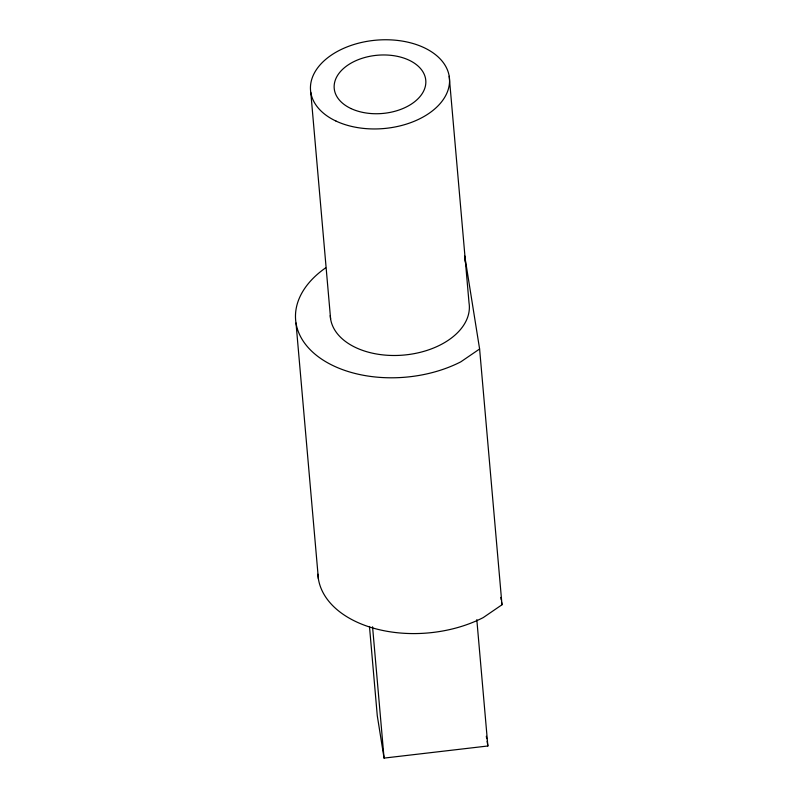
<?xml version="1.0" encoding="UTF-8"?>
<svg xmlns="http://www.w3.org/2000/svg" width="798" height="798" viewBox="0 0 798 798"><rect width="100%" height="100%" fill="white"/><g stroke="black" fill="none" stroke-linecap="round" stroke-linejoin="round"><path stroke-width="1.2" d="M464.735 255.949L479.608 348.985L460.835 361.823A104.578 66.523 -5 0 1 320.507 358.352A104.578 66.523 -5 0 1 325.694 267.829M479.608 348.985L501.992 604.764L483.219 617.602A104.578 66.523 -5 0 1 376.117 628.904A104.578 66.523 -5 0 1 317.903 574.201M369.474 626.46L377.284 715.766L384.057 758.1L487.867 745.99L476.815 619.647M500.815 597.423L501.204 599.867M501.603 602.32L501.992 604.764M486.311 736.265L486.7 738.699M487.089 741.133L487.867 745.99M449.204 76.279L469.024 302.831A69.715 44.349 -5 0 1 404.117 355.04A69.715 44.349 -5 0 1 330.272 315.529M464.845 257.185L465.284 262.153M372.566 626.799L384.057 758.1M310.791 92.428L330.611 318.981M296.008 323.02L318.392 578.799M336.018 121.077A69.715 44.349 -5 0 0 448.666 87.91A69.715 44.349 -5 0 0 355.319 44.08A69.715 44.349 -5 0 0 336.018 121.077M351.01 108.558A45.955 29.227 -5 0 0 425.254 86.693A45.955 29.227 -5 0 0 363.728 57.805A45.955 29.227 -5 0 0 351.01 108.558"/></g></svg>
